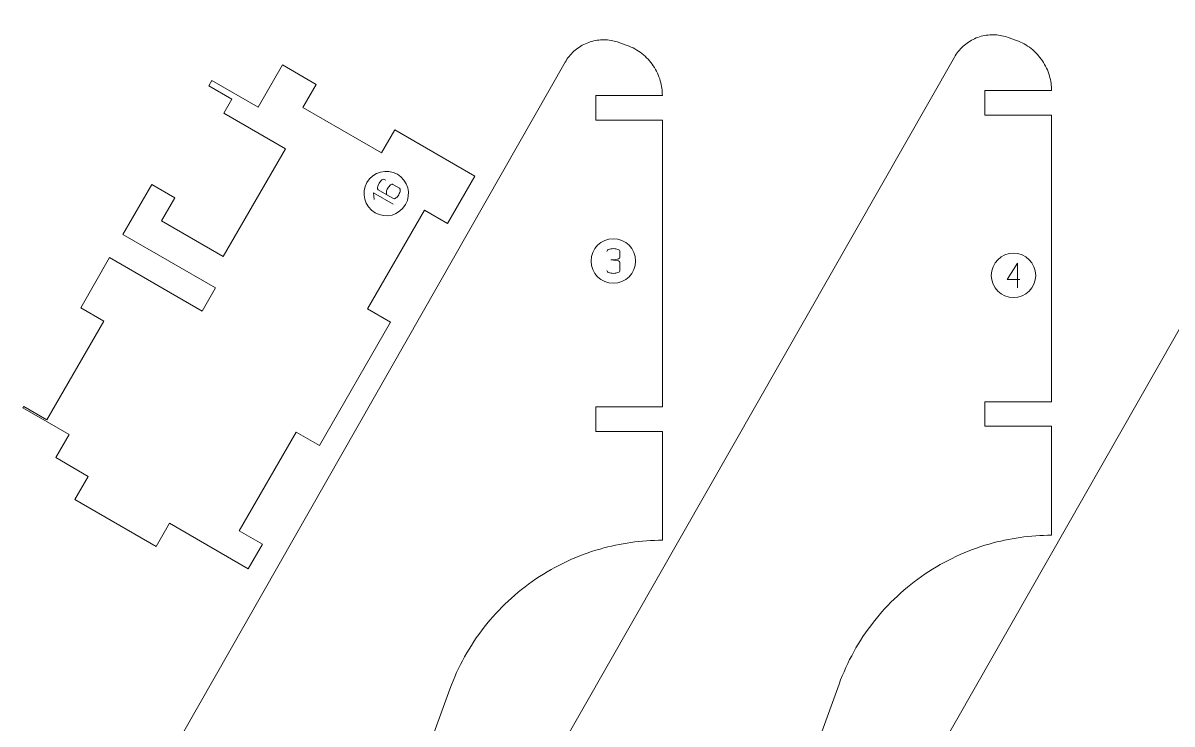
# Model space of a CAD drawing. Header units: inches. Extents: x -185 to 634, y 30 to 850.
# Drawn here: x -185.5 to 181, y 627 to 850.5 of the extents above; entities that cross this region are included whole.
import ezdxf

# ---------------------------------------------------------------- set-up
doc = ezdxf.new("R2010")
doc.units = ezdxf.units.IN
doc.header["$MEASUREMENT"] = 0
doc.layers.add('_U+00CD_U+00BC_U+00B2_U+00E3 1', color=7, linetype='Continuous')

msp = doc.modelspace()

# ---------------------------------------------------------------- linework, layer by layer
at = {"layer": '_U+00CD_U+00BC_U+00B2_U+00E3 1', "color": 7, "lineweight": 18, "true_color": 0xffffff}
msp.add_lwpolyline([(-170.75, 719.3), (-185.48, 727.81), (-185.23, 728.24), (-177.87, 723.98), (-159.69, 755.47), (-167.05, 759.72), (-157.84, 775.68), (-128.37, 758.66), (-124.12, 766.03), (-153.59, 783.04), (-144.38, 799), (-137.01, 794.75), (-141.26, 787.38), (-121.63, 776.04), (-101.78, 810.41), (-121.42, 821.75), (-118.83, 826.23), (-126.2, 830.48), (-125.24, 832.14), (-110.51, 823.64), (-102.72, 837.14), (-91.94, 830.91), (-96.19, 823.55), (-71.11, 809.07), (-66.86, 816.43), (-41.35, 801.7), (-50.1, 786.55), (-57.46, 790.8), (-75.64, 759.31), (-68.28, 755.06), (-90.95, 715.78), (-98.32, 720.04), (-116.49, 688.55), (-109.13, 684.3), (-113.63, 676.51), (-138.71, 690.99), (-142.96, 683.62), (-168.9, 698.6), (-164.65, 705.96), (-175, 711.94), (-170.75, 719.3)], dxfattribs=at)
at = {"layer": '_U+00CD_U+00BC_U+00B2_U+00E3 1', "color": 116, "lineweight": 18, "true_color": 0x008837}
for points in [[(-73.5, 794.22), (-73.68, 796.34), (-67.38, 792.71)], [(131.71, 768.67), (131.71, 773.96), (128.47, 768.67), (131.71, 768.67)], [(131.71, 766.07), (131.71, 768.67), (132.45, 768.67)]]:
    msp.add_lwpolyline(points, dxfattribs=at)
at = {"layer": '_U+00CD_U+00BC_U+00B2_U+00E3 1', "color": 7, "lineweight": 18, "true_color": 0xffffff}
for points in [[(252.06, 849.54), (251.41, 849.77), (250.75, 849.96), (250.08, 850.1), (248.62, 850.4), (247.13, 850.47), (245.65, 850.31), (244.17, 850.14), (242.73, 849.75), (241.38, 849.14), (240.02, 848.52), (238.77, 847.71), (237.67, 846.7), (236.57, 845.7), (235.64, 844.54), (234.9, 843.24), (234.9, 843.24), (77.2, 566.72), (77.2, 566.72), (76.46, 565.42), (75.79, 564.09), (75.19, 562.72), (73.39, 558.62), (72.26, 554.3), (71.82, 549.85), (71.38, 545.4), (71.64, 540.94), (72.6, 536.57), (73.55, 532.2), (75.18, 528.04), (77.44, 524.18), (79.7, 520.32), (82.53, 516.86), (85.87, 513.89), (85.87, 513.89), (190.14, 421.14), (190.14, 421.14), (191.61, 419.83), (193.31, 418.86), (195.18, 418.25), (196.6, 417.79), (198.07, 417.56), (199.56, 417.56), (199.56, 417.56), (203.63, 417.56), (203.63, 417.56), (204.63, 417.56), (205.61, 417.66), (206.58, 417.87), (208.04, 418.17), (209.43, 418.71), (210.72, 419.45), (212.01, 420.2), (213.17, 421.14), (214.17, 422.24), (215.16, 423.35), (215.98, 424.6), (216.58, 425.96), (217.19, 427.33), (217.57, 428.76), (217.73, 430.25), (217.89, 431.73), (217.81, 433.22), (217.5, 434.68), (217.19, 436.13), (216.65, 437.52), (215.91, 438.82), (215.91, 438.82), (185.78, 491), (185.78, 491), (179.82, 501.33), (175.54, 512.46), (173.06, 524.12), (170.59, 535.78), (169.96, 547.69), (171.21, 559.55), (172.18, 568.75), (174.26, 577.78), (177.43, 586.48), (177.43, 586.48), (198.15, 643.41), (198.15, 643.41), (200.74, 650.53), (204.42, 657.16), (209.08, 663.14), (213.75, 669.11), (219.3, 674.29), (225.59, 678.53), (231.87, 682.77), (238.74, 685.97), (246.03, 688.06), (252.51, 689.92), (259.18, 690.85), (265.91, 690.85), (265.91, 690.85), (265.91, 725.58), (265.91, 725.58), (265.91, 725.58), (244.65, 725.58), (244.65, 725.58), (244.65, 725.58), (244.65, 733.37), (244.65, 733.37), (244.65, 733.37), (265.91, 733.37), (265.91, 733.37), (265.91, 733.37), (265.91, 824.79), (265.91, 824.79), (265.91, 824.79), (244.65, 824.79), (244.65, 824.79), (244.65, 824.79), (244.65, 832.59), (244.65, 832.59), (244.65, 832.59), (265.91, 832.59), (265.91, 832.59), (265.91, 834.18), (265.69, 835.75), (265.25, 837.28), (264.76, 838.99), (264, 840.62), (263, 842.1), (262, 843.58), (260.78, 844.89), (259.37, 845.99), (257.96, 847.09), (256.4, 847.96), (254.72, 848.57), (254.72, 848.57), (252.06, 849.54), (252.06, 849.54)], [(128.74, 845.87), (128.1, 846.11), (127.44, 846.29), (126.77, 846.43), (125.31, 846.73), (123.82, 846.8), (122.34, 846.64), (120.86, 846.48), (119.42, 846.08), (118.06, 845.47), (116.71, 844.86), (115.46, 844.04), (114.36, 843.04), (113.26, 842.03), (112.32, 840.87), (111.59, 839.57), (111.59, 839.57), (-46.11, 563.06), (-46.11, 563.06), (-46.85, 561.76), (-47.52, 560.42), (-48.12, 559.05), (-49.92, 554.96), (-51.05, 550.63), (-51.49, 546.18), (-51.93, 541.73), (-51.67, 537.27), (-50.71, 532.9), (-49.76, 528.53), (-48.13, 524.37), (-45.87, 520.51), (-43.61, 516.65), (-40.78, 513.19), (-37.44, 510.22), (-37.44, 510.22), (66.83, 417.47), (66.83, 417.47), (68.29, 416.17), (70, 415.19), (71.87, 414.58), (73.28, 414.12), (74.76, 413.89), (76.25, 413.89), (76.25, 413.89), (80.32, 413.89), (80.32, 413.89), (81.31, 413.89), (82.3, 413.99), (83.27, 414.2), (84.73, 414.51), (86.12, 415.04), (87.41, 415.79), (88.7, 416.53), (89.86, 417.47), (90.85, 418.58), (91.85, 419.68), (92.66, 420.93), (93.27, 422.3), (93.88, 423.66), (94.26, 425.1), (94.42, 426.58), (94.57, 428.06), (94.5, 429.55), (94.19, 431.01), (93.88, 432.47), (93.34, 433.86), (92.6, 435.15), (92.6, 435.15), (62.47, 487.33), (62.47, 487.33), (56.5, 497.66), (52.23, 508.79), (49.75, 520.45), (47.27, 532.12), (46.65, 544.02), (47.9, 555.88), (48.86, 565.09), (50.95, 574.11), (54.11, 582.81), (54.11, 582.81), (74.83, 639.74), (74.83, 639.74), (77.43, 646.86), (81.1, 653.5), (85.77, 659.47), (90.44, 665.45), (95.99, 670.62), (102.27, 674.86), (108.56, 679.1), (115.43, 682.3), (122.72, 684.39), (129.2, 686.25), (135.86, 687.19), (142.6, 687.19), (142.6, 687.19), (142.6, 721.91), (142.6, 721.91), (142.6, 721.91), (121.34, 721.91), (121.34, 721.91), (121.34, 721.91), (121.34, 729.71), (121.34, 729.71), (121.34, 729.71), (142.6, 729.71), (142.6, 729.71), (142.6, 729.71), (142.6, 821.12), (142.6, 821.12), (142.6, 821.12), (121.34, 821.12), (121.34, 821.12), (121.34, 821.12), (121.34, 828.92), (121.34, 828.92), (121.34, 828.92), (142.6, 828.92), (142.6, 828.92), (142.6, 830.51), (142.38, 832.08), (141.94, 833.61), (141.45, 835.33), (140.69, 836.95), (139.69, 838.43), (138.69, 839.91), (137.47, 841.22), (136.06, 842.32), (134.65, 843.42), (133.09, 844.29), (131.41, 844.9), (131.41, 844.9), (128.74, 845.87), (128.74, 845.87)], [(4.61, 844.27), (3.96, 844.51), (3.3, 844.69), (2.63, 844.83), (1.17, 845.14), (-0.32, 845.21), (-1.8, 845.04), (-3.28, 844.88), (-4.72, 844.48), (-6.07, 843.87), (-7.43, 843.26), (-8.68, 842.44), (-9.78, 841.44), (-10.88, 840.43), (-11.81, 839.27), (-12.55, 837.98), (-12.55, 837.98), (-170.25, 561.46), (-170.25, 561.46), (-170.99, 560.16), (-171.66, 558.82), (-172.26, 557.45), (-174.06, 553.36), (-175.19, 549.03), (-175.63, 544.58), (-176.07, 540.13), (-175.81, 535.67), (-174.85, 531.3), (-173.9, 526.93), (-172.27, 522.77), (-170.01, 518.91), (-167.75, 515.05), (-164.92, 511.6), (-161.58, 508.62), (-161.58, 508.62), (-57.31, 415.87), (-57.31, 415.87), (-55.84, 414.57), (-54.14, 413.59), (-52.27, 412.98), (-50.85, 412.52), (-49.38, 412.29), (-47.89, 412.29), (-47.89, 412.29), (-43.82, 412.29), (-43.82, 412.29), (-42.83, 412.29), (-41.84, 412.39), (-40.87, 412.6), (-39.41, 412.91), (-38.02, 413.44), (-36.73, 414.19), (-35.44, 414.93), (-34.28, 415.87), (-33.28, 416.98), (-32.29, 418.09), (-31.47, 419.34), (-30.87, 420.7), (-30.26, 422.06), (-29.88, 423.5), (-29.72, 424.98), (-29.57, 426.46), (-29.64, 427.95), (-29.95, 429.41), (-30.26, 430.87), (-30.8, 432.26), (-31.54, 433.55), (-31.54, 433.55), (-61.67, 485.74), (-61.67, 485.74), (-67.63, 496.06), (-71.91, 507.19), (-74.39, 518.86), (-76.86, 530.52), (-77.49, 542.42), (-76.24, 554.28), (-75.27, 563.49), (-73.19, 572.51), (-70.03, 581.21), (-70.03, 581.21), (-49.3, 638.14), (-49.3, 638.14), (-46.71, 645.27), (-43.03, 651.9), (-38.37, 657.87), (-33.7, 663.85), (-28.15, 669.02), (-21.86, 673.26), (-15.58, 677.5), (-8.71, 680.71), (-1.42, 682.8), (5.06, 684.65), (11.73, 685.59), (18.46, 685.59), (18.46, 685.59), (18.46, 720.31), (18.46, 720.31), (18.46, 720.31), (-2.8, 720.31), (-2.8, 720.31), (-2.8, 720.31), (-2.8, 728.11), (-2.8, 728.11), (-2.8, 728.11), (18.46, 728.11), (18.46, 728.11), (18.46, 728.11), (18.46, 819.53), (18.46, 819.53), (18.46, 819.53), (-2.8, 819.53), (-2.8, 819.53), (-2.8, 819.53), (-2.8, 827.32), (-2.8, 827.32), (-2.8, 827.32), (18.46, 827.32), (18.46, 827.32), (18.46, 828.91), (18.24, 830.48), (17.8, 832.01), (17.31, 833.73), (16.55, 835.35), (15.55, 836.83), (14.55, 838.31), (13.33, 839.62), (11.92, 840.72), (10.51, 841.82), (8.95, 842.69), (7.27, 843.3), (7.27, 843.3), (4.61, 844.27), (4.61, 844.27)]]:
    msp.add_open_spline(points, degree=3, knots=[0, 0, 0, 0, 1, 1, 1, 2, 2, 2, 3, 3, 3, 4, 4, 4, 5, 5, 5, 6, 6, 6, 7, 7, 7, 8, 8, 8, 9, 9, 9, 10, 10, 10, 11, 11, 11, 12, 12, 12, 13, 13, 13, 14, 14, 14, 15, 15, 15, 16, 16, 16, 17, 17, 17, 18, 18, 18, 19, 19, 19, 20, 20, 20, 21, 21, 21, 22, 22, 22, 23, 23, 23, 24, 24, 24, 25, 25, 25, 26, 26, 26, 27, 27, 27, 28, 28, 28, 29, 29, 29, 30, 30, 30, 31, 31, 31, 32, 32, 32, 33, 33, 33, 34, 34, 34, 35, 35, 35, 36, 36, 36, 37, 37, 37, 38, 38, 38, 39, 39, 39, 40, 40, 40, 41, 41, 41, 42, 42, 42, 43, 43, 43, 44, 44, 44, 44], dxfattribs=at)
at = {"layer": '_U+00CD_U+00BC_U+00B2_U+00E3 1', "color": 116, "lineweight": 18, "true_color": 0x008837}
for points, knots in [([(-73.15, 789.97), (-76.54, 791.93), (-77.7, 796.27), (-75.75, 799.65), (-73.79, 803.04), (-69.46, 804.2), (-66.07, 802.25), (-62.68, 800.29), (-61.52, 795.96), (-63.47, 792.57), (-65.43, 789.18), (-69.76, 788.02), (-73.15, 789.97)], [0, 0, 0, 0, 1, 1, 1, 2, 2, 2, 3, 3, 3, 4, 4, 4, 4]), ([(-69.39, 795.74), (-69.39, 795.74), (-72.15, 797.34), (-72.15, 797.34), (-72.35, 797.45), (-72.42, 797.7), (-72.38, 798.09), (-72.34, 798.48), (-72.18, 798.91), (-71.91, 799.38), (-71.64, 799.85), (-71.34, 800.2), (-71.03, 800.44), (-70.71, 800.67), (-70.45, 800.73), (-70.26, 800.62), (-70.26, 800.62), (-69.75, 800.32), (-69.75, 800.32)], [0, 0, 0, 0, 1, 1, 1, 2, 2, 2, 3, 3, 3, 4, 4, 4, 5, 5, 5, 6, 6, 6, 6]), ([(-67.27, 794.52), (-67.07, 794.4), (-66.82, 794.46), (-66.5, 794.7), (-66.18, 794.93), (-65.89, 795.28), (-65.62, 795.75), (-65.35, 796.22), (-65.19, 796.65), (-65.15, 797.04), (-65.1, 797.43), (-65.18, 797.69), (-65.37, 797.8), (-65.37, 797.8), (-67.5, 799.02), (-67.5, 799.02), (-67.69, 799.14), (-67.95, 799.07), (-68.27, 798.84), (-68.58, 798.61), (-68.88, 798.26), (-69.15, 797.79), (-69.34, 797.45), (-69.47, 797.06), (-69.55, 796.59), (-69.63, 796.13), (-69.57, 795.85), (-69.39, 795.74), (-69.39, 795.74), (-67.27, 794.52), (-67.27, 794.52)], [0, 0, 0, 0, 1, 1, 1, 2, 2, 2, 3, 3, 3, 4, 4, 4, 5, 5, 5, 6, 6, 6, 7, 7, 7, 8, 8, 8, 9, 9, 9, 10, 10, 10, 10]), ([(9.92, 774.6), (9.92, 778.51), (6.73, 781.69), (2.83, 781.69), (-1.07, 781.69), (-4.26, 778.51), (-4.26, 774.6), (-4.26, 770.7), (-1.07, 767.52), (2.83, 767.52), (6.73, 767.52), (9.92, 770.7), (9.92, 774.6)], [0, 0, 0, 0, 1, 1, 1, 2, 2, 2, 3, 3, 3, 4, 4, 4, 4]), ([(0.77, 771.54), (0.77, 771.3), (0.97, 771.09), (1.36, 770.92), (1.75, 770.75), (2.24, 770.66), (2.83, 770.66), (3.42, 770.66), (3.91, 770.75), (4.3, 770.92), (4.69, 771.09), (4.89, 771.3), (4.89, 771.54), (4.89, 771.54), (4.89, 774.11), (4.89, 774.11), (4.89, 774.32), (4.75, 774.5), (4.46, 774.65), (4.18, 774.8), (3.35, 774.9), (1.98, 774.96), (3.35, 775.04), (4.17, 775.14), (4.44, 775.25), (4.72, 775.37), (4.86, 775.56), (4.89, 775.81), (4.89, 775.81), (4.89, 777.67), (4.89, 777.67), (4.89, 777.91), (4.69, 778.12), (4.3, 778.29), (3.91, 778.46), (3.42, 778.55), (2.83, 778.55), (2.24, 778.55), (1.75, 778.46), (1.36, 778.29), (0.97, 778.12), (0.77, 777.91), (0.77, 777.67)], [0, 0, 0, 0, 1, 1, 1, 2, 2, 2, 3, 3, 3, 4, 4, 4, 5, 5, 5, 6, 6, 6, 7, 7, 7, 8, 8, 8, 9, 9, 9, 10, 10, 10, 11, 11, 11, 12, 12, 12, 13, 13, 13, 14, 14, 14, 14]), ([(130.46, 777.1), (134.37, 777.1), (137.55, 773.93), (137.55, 770.01), (137.55, 766.1), (134.37, 762.93), (130.46, 762.93), (126.55, 762.93), (123.37, 766.1), (123.37, 770.01), (123.37, 773.93), (126.55, 777.1), (130.46, 777.1)], [0, 0, 0, 0, 1, 1, 1, 2, 2, 2, 3, 3, 3, 4, 4, 4, 4])]:
    msp.add_open_spline(points, degree=3, knots=knots, dxfattribs=at)

doc.saveas('drawing.dxf')
